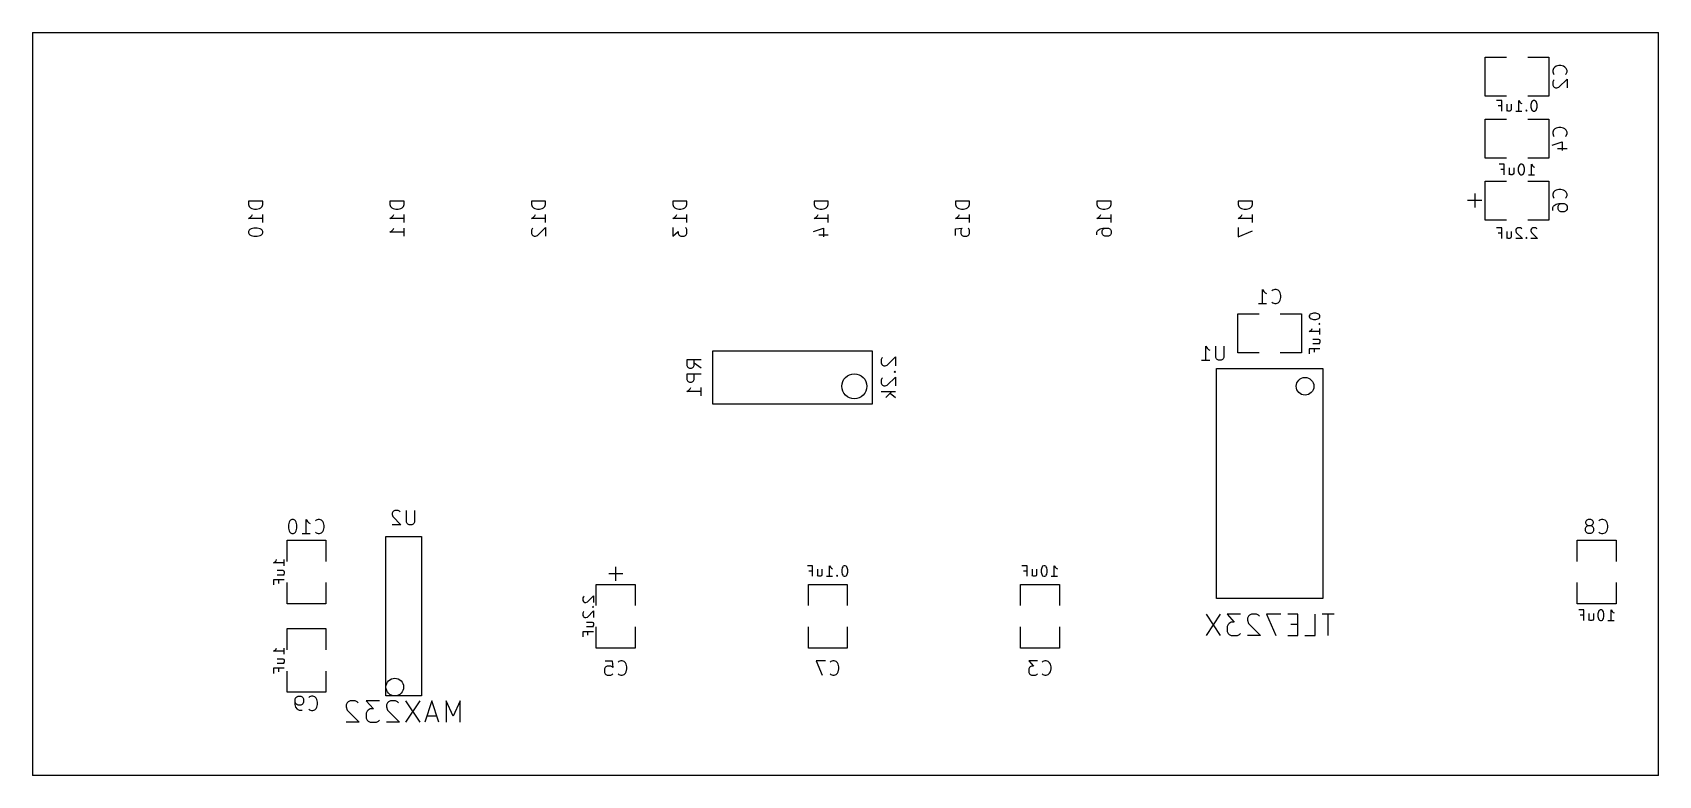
# Model space of a CAD drawing. Header units: inches. Extents: x 0 to 4.6, y 0 to 2.1.
import ezdxf

# ---------------------------------------------------------------- set-up
doc = ezdxf.new("R2010")
doc.units = ezdxf.units.IN
doc.layers.add('BLACK', color=1, linetype='CONTINUOUS')

msp = doc.modelspace()

# ---------------------------------------------------------------- linework, layer by layer
at = {"layer": 'BLACK'}
for p, q in [((0, 2.1), (4.6, 2.1)), ((0, 2.1), (0, 0)), ((4.6, 0), (4.6, 2.1)), ((4.11, 1.92), (4.11, 2.03)), ((4.11, 2.03), (4.17, 2.03)), ((4.23, 2.03), (4.29, 2.03)), ((4.29, 2.03), (4.29, 1.92)), ((4.3031, 1.9988), (4.3012, 1.993)), ((4.3012, 1.993), (4.3012, 1.9892)), ((4.3012, 1.9892), (4.3031, 1.9835)), ((4.3069, 2.0026), (4.3031, 1.9988)), ((4.3031, 1.9835), (4.305, 1.9816)), ((4.3107, 2.0045), (4.3069, 2.0026)), ((4.3183, 2.0064), (4.3107, 2.0045)), ((4.324, 2.0064), (4.3183, 2.0064)), ((4.3317, 2.0045), (4.324, 2.0064)), ((4.3355, 2.0026), (4.3317, 2.0045)), ((4.3393, 1.9988), (4.3355, 2.0026)), ((4.3374, 1.9816), (4.3393, 1.9835)), ((4.3412, 1.993), (4.3393, 1.9988)), ((4.3393, 1.9835), (4.3412, 1.9892)), ((4.3412, 1.9892), (4.3412, 1.993)), ((4.3031, 1.9645), (4.3012, 1.9607)), ((4.3012, 1.9607), (4.3012, 1.9511)), ((4.3012, 1.9511), (4.3031, 1.9473)), ((4.305, 1.9664), (4.3031, 1.9645)), ((4.3031, 1.9473), (4.305, 1.9454)), ((4.305, 1.9454), (4.3088, 1.9435)), ((4.3088, 1.9435), (4.3126, 1.9435)), ((4.3126, 1.9435), (4.3183, 1.9454)), ((4.3183, 1.9454), (4.3412, 1.9683)), ((4.3412, 1.9683), (4.3412, 1.9435)), ((4.17, 1.92), (4.11, 1.92)), ((4.1564, 1.9079), (4.1421, 1.9079)), ((4.1464, 1.8936), (4.1564, 1.8936)), ((4.1564, 1.8779), (4.1564, 1.9079)), ((4.1706, 1.8979), (4.1706, 1.8779)), ((4.1835, 1.8979), (4.1835, 1.8821)), ((4.2049, 1.8779), (4.2049, 1.9079)), ((4.2049, 1.9079), (4.2078, 1.9036)), ((4.2078, 1.9036), (4.2106, 1.9007)), ((4.2106, 1.9007), (4.2135, 1.8993)), ((4.29, 1.92), (4.23, 1.92)), ((4.2407, 1.9021), (4.2392, 1.8964)), ((4.2392, 1.8964), (4.2392, 1.8893)), ((4.2392, 1.8893), (4.2407, 1.8836)), ((4.2421, 1.905), (4.2407, 1.9021)), ((4.2435, 1.9064), (4.2421, 1.905)), ((4.2464, 1.9079), (4.2435, 1.9064)), ((4.2492, 1.9079), (4.2464, 1.9079)), ((4.2521, 1.9064), (4.2492, 1.9079)), ((4.2535, 1.905), (4.2521, 1.9064)), ((4.255, 1.9021), (4.2535, 1.905)), ((4.2564, 1.8964), (4.255, 1.9021)), ((4.255, 1.8836), (4.2564, 1.8893)), ((4.2564, 1.8893), (4.2564, 1.8964)), ((4.11, 1.745), (4.11, 1.855)), ((4.11, 1.855), (4.17, 1.855)), ((4.172, 1.8793), (4.1706, 1.8807)), ((4.1749, 1.8779), (4.172, 1.8793)), ((4.1792, 1.8779), (4.1749, 1.8779)), ((4.182, 1.8793), (4.1792, 1.8779)), ((4.1835, 1.8821), (4.182, 1.8793)), ((4.1963, 1.8779), (4.2135, 1.8779)), ((4.2264, 1.8807), (4.2249, 1.8793)), ((4.2249, 1.8793), (4.2264, 1.8779)), ((4.2278, 1.8793), (4.2264, 1.8807)), ((4.2264, 1.8807), (4.2264, 1.8779)), ((4.2264, 1.8779), (4.2278, 1.8793)), ((4.23, 1.855), (4.29, 1.855)), ((4.2407, 1.8836), (4.2421, 1.8807)), ((4.2421, 1.8807), (4.2435, 1.8793)), ((4.2435, 1.8793), (4.2464, 1.8779)), ((4.2464, 1.8779), (4.2492, 1.8779)), ((4.2492, 1.8779), (4.2521, 1.8793)), ((4.2521, 1.8793), (4.2535, 1.8807)), ((4.2535, 1.8807), (4.255, 1.8836)), ((4.29, 1.855), (4.29, 1.745)), ((4.3031, 1.8238), (4.3012, 1.818)), ((4.3012, 1.818), (4.3012, 1.8142)), ((4.3012, 1.8142), (4.3031, 1.8085)), ((4.3069, 1.8276), (4.3031, 1.8238)), ((4.3031, 1.8085), (4.305, 1.8066)), ((4.3107, 1.8295), (4.3069, 1.8276)), ((4.3183, 1.8314), (4.3107, 1.8295)), ((4.324, 1.8314), (4.3183, 1.8314)), ((4.3317, 1.8295), (4.324, 1.8314)), ((4.3355, 1.8276), (4.3317, 1.8295)), ((4.3393, 1.8238), (4.3355, 1.8276)), ((4.3374, 1.8066), (4.3393, 1.8085)), ((4.3412, 1.818), (4.3393, 1.8238)), ((4.3393, 1.8085), (4.3412, 1.8142)), ((4.3412, 1.8142), (4.3412, 1.818)), ((4.2993, 1.7819), (4.3279, 1.7914)), ((4.3145, 1.7723), (4.3412, 1.7723)), ((4.3279, 1.7914), (4.3279, 1.7666)), ((4.17, 1.745), (4.11, 1.745)), ((4.1636, 1.7279), (4.1493, 1.7279)), ((4.1536, 1.7136), (4.1636, 1.7136)), ((4.1636, 1.6979), (4.1636, 1.7279)), ((4.1778, 1.7179), (4.1778, 1.6979)), ((4.1907, 1.7021), (4.1892, 1.6993)), ((4.1907, 1.7179), (4.1907, 1.7021)), ((4.205, 1.7221), (4.2035, 1.7164)), ((4.2035, 1.7164), (4.2035, 1.7093)), ((4.2035, 1.7093), (4.205, 1.7036)), ((4.2064, 1.725), (4.205, 1.7221)), ((4.205, 1.7036), (4.2064, 1.7007)), ((4.2078, 1.7264), (4.2064, 1.725)), ((4.2107, 1.7279), (4.2078, 1.7264)), ((4.2135, 1.7279), (4.2107, 1.7279)), ((4.2164, 1.7264), (4.2135, 1.7279)), ((4.2178, 1.725), (4.2164, 1.7264)), ((4.2193, 1.7221), (4.2178, 1.725)), ((4.2178, 1.7007), (4.2193, 1.7036)), ((4.2207, 1.7164), (4.2193, 1.7221)), ((4.2193, 1.7036), (4.2207, 1.7093)), ((4.2207, 1.7093), (4.2207, 1.7164)), ((4.29, 1.745), (4.23, 1.745)), ((4.2407, 1.6979), (4.2407, 1.7279)), ((4.2407, 1.7279), (4.2436, 1.7236)), ((4.2436, 1.7236), (4.2464, 1.7207)), ((4.2464, 1.7207), (4.2493, 1.7193)), ((4.11, 1.57), (4.11, 1.68)), ((4.11, 1.68), (4.17, 1.68)), ((4.1792, 1.6993), (4.1778, 1.7007)), ((4.1821, 1.6979), (4.1792, 1.6993)), ((4.1864, 1.6979), (4.1821, 1.6979)), ((4.1892, 1.6993), (4.1864, 1.6979)), ((4.2064, 1.7007), (4.2078, 1.6993)), ((4.2078, 1.6993), (4.2107, 1.6979)), ((4.2107, 1.6979), (4.2135, 1.6979)), ((4.2135, 1.6979), (4.2164, 1.6993)), ((4.2164, 1.6993), (4.2178, 1.7007)), ((4.23, 1.68), (4.29, 1.68)), ((4.2321, 1.6979), (4.2493, 1.6979)), ((4.29, 1.68), (4.29, 1.57)), ((4.3183, 1.6564), (4.3107, 1.6545)), ((4.324, 1.6564), (4.3183, 1.6564)), ((4.3317, 1.6545), (4.324, 1.6564)), ((0.6512, 1.6236), (0.6112, 1.6236)), ((0.6112, 1.6236), (0.6112, 1.6141)), ((0.6112, 1.6141), (0.6131, 1.6083)), ((0.6493, 1.6083), (0.6512, 1.6141)), ((0.6512, 1.6141), (0.6512, 1.6236)), ((1.0512, 1.6236), (1.0112, 1.6236)), ((1.0112, 1.6236), (1.0112, 1.6141)), ((1.0112, 1.6141), (1.0131, 1.6083)), ((1.0493, 1.6083), (1.0512, 1.6141)), ((1.0512, 1.6141), (1.0512, 1.6236)), ((1.4512, 1.6236), (1.4112, 1.6236)), ((1.4112, 1.6236), (1.4112, 1.6141)), ((1.4112, 1.6141), (1.4131, 1.6083)), ((1.4493, 1.6083), (1.4512, 1.6141)), ((1.4512, 1.6141), (1.4512, 1.6236)), ((1.8512, 1.6236), (1.8112, 1.6236)), ((1.8112, 1.6236), (1.8112, 1.6141)), ((1.8112, 1.6141), (1.8131, 1.6083)), ((1.8493, 1.6083), (1.8512, 1.6141)), ((1.8512, 1.6141), (1.8512, 1.6236)), ((2.2512, 1.6236), (2.2112, 1.6236)), ((2.2112, 1.6236), (2.2112, 1.6141)), ((2.2112, 1.6141), (2.2131, 1.6083)), ((2.2493, 1.6083), (2.2512, 1.6141)), ((2.2512, 1.6141), (2.2512, 1.6236)), ((2.6512, 1.6236), (2.6112, 1.6236)), ((2.6112, 1.6236), (2.6112, 1.6141)), ((2.6112, 1.6141), (2.6131, 1.6083)), ((2.6493, 1.6083), (2.6512, 1.6141)), ((2.6512, 1.6141), (2.6512, 1.6236)), ((3.0512, 1.6236), (3.0112, 1.6236)), ((3.0112, 1.6236), (3.0112, 1.6141)), ((3.0112, 1.6141), (3.0131, 1.6083)), ((3.0493, 1.6083), (3.0512, 1.6141)), ((3.0512, 1.6141), (3.0512, 1.6236)), ((3.4512, 1.6236), (3.4112, 1.6236)), ((3.4112, 1.6236), (3.4112, 1.6141)), ((3.4112, 1.6141), (3.4131, 1.6083)), ((3.4493, 1.6083), (3.4512, 1.6141)), ((3.4512, 1.6141), (3.4512, 1.6236)), ((4.1, 1.625), (4.06, 1.625)), ((4.08, 1.645), (4.08, 1.605)), ((4.3031, 1.6488), (4.3012, 1.643)), ((4.3012, 1.643), (4.3012, 1.6392)), ((4.3012, 1.6392), (4.3031, 1.6335)), ((4.3069, 1.6526), (4.3031, 1.6488)), ((4.3031, 1.6335), (4.305, 1.6316)), ((4.3031, 1.6088), (4.305, 1.6107)), ((4.305, 1.6107), (4.3107, 1.6145)), ((4.3107, 1.6545), (4.3069, 1.6526)), ((4.3107, 1.6145), (4.3183, 1.6164)), ((4.3164, 1.6088), (4.3183, 1.6126)), ((4.3183, 1.6164), (4.3336, 1.6164)), ((4.3183, 1.6126), (4.3202, 1.6145)), ((4.3202, 1.6145), (4.324, 1.6164)), ((4.3355, 1.6526), (4.3317, 1.6545)), ((4.3336, 1.6164), (4.3374, 1.6145)), ((4.3393, 1.6488), (4.3355, 1.6526)), ((4.3374, 1.6316), (4.3393, 1.6335)), ((4.3374, 1.6145), (4.3393, 1.6126)), ((4.3412, 1.643), (4.3393, 1.6488)), ((4.3393, 1.6335), (4.3412, 1.6392)), ((4.3393, 1.6126), (4.3412, 1.6088)), ((4.3412, 1.6392), (4.3412, 1.643)), ((0.6112, 1.5741), (0.6169, 1.5779)), ((0.6512, 1.5741), (0.6112, 1.5741)), ((0.6131, 1.6083), (0.6169, 1.6045)), ((0.6169, 1.6045), (0.6207, 1.6026)), ((0.6169, 1.5779), (0.6207, 1.5817)), ((0.6207, 1.6026), (0.6283, 1.6007)), ((0.6207, 1.5817), (0.6226, 1.5855)), ((0.6283, 1.6007), (0.634, 1.6007)), ((0.634, 1.6007), (0.6417, 1.6026)), ((0.6417, 1.6026), (0.6455, 1.6045)), ((0.6455, 1.6045), (0.6493, 1.6083)), ((0.6512, 1.5626), (0.6512, 1.5855)), ((1.0112, 1.5741), (1.0169, 1.5779)), ((1.0512, 1.5741), (1.0112, 1.5741)), ((1.0131, 1.6083), (1.0169, 1.6045)), ((1.0169, 1.6045), (1.0207, 1.6026)), ((1.0169, 1.5779), (1.0207, 1.5817)), ((1.0207, 1.6026), (1.0283, 1.6007)), ((1.0207, 1.5817), (1.0226, 1.5855)), ((1.0283, 1.6007), (1.034, 1.6007)), ((1.034, 1.6007), (1.0417, 1.6026)), ((1.0417, 1.6026), (1.0455, 1.6045)), ((1.0455, 1.6045), (1.0493, 1.6083)), ((1.0512, 1.5626), (1.0512, 1.5855)), ((1.4112, 1.5741), (1.4169, 1.5779)), ((1.4512, 1.5741), (1.4112, 1.5741)), ((1.4131, 1.6083), (1.4169, 1.6045)), ((1.4169, 1.6045), (1.4207, 1.6026)), ((1.4169, 1.5779), (1.4207, 1.5817)), ((1.4207, 1.6026), (1.4283, 1.6007)), ((1.4207, 1.5817), (1.4226, 1.5855)), ((1.4283, 1.6007), (1.434, 1.6007)), ((1.434, 1.6007), (1.4417, 1.6026)), ((1.4417, 1.6026), (1.4455, 1.6045)), ((1.4455, 1.6045), (1.4493, 1.6083)), ((1.4512, 1.5626), (1.4512, 1.5855)), ((1.8112, 1.5741), (1.8169, 1.5779)), ((1.8512, 1.5741), (1.8112, 1.5741)), ((1.8131, 1.6083), (1.8169, 1.6045)), ((1.8169, 1.6045), (1.8207, 1.6026)), ((1.8169, 1.5779), (1.8207, 1.5817)), ((1.8207, 1.6026), (1.8283, 1.6007)), ((1.8207, 1.5817), (1.8226, 1.5855)), ((1.8283, 1.6007), (1.834, 1.6007)), ((1.834, 1.6007), (1.8417, 1.6026)), ((1.8417, 1.6026), (1.8455, 1.6045)), ((1.8455, 1.6045), (1.8493, 1.6083)), ((1.8512, 1.5626), (1.8512, 1.5855)), ((2.2112, 1.5741), (2.2169, 1.5779)), ((2.2512, 1.5741), (2.2112, 1.5741)), ((2.2131, 1.6083), (2.2169, 1.6045)), ((2.2169, 1.6045), (2.2207, 1.6026)), ((2.2169, 1.5779), (2.2207, 1.5817)), ((2.2207, 1.6026), (2.2283, 1.6007)), ((2.2207, 1.5817), (2.2226, 1.5855)), ((2.2283, 1.6007), (2.234, 1.6007)), ((2.234, 1.6007), (2.2417, 1.6026)), ((2.2417, 1.6026), (2.2455, 1.6045)), ((2.2455, 1.6045), (2.2493, 1.6083)), ((2.2512, 1.5626), (2.2512, 1.5855)), ((2.6112, 1.5741), (2.6169, 1.5779)), ((2.6512, 1.5741), (2.6112, 1.5741)), ((2.6131, 1.6083), (2.6169, 1.6045)), ((2.6169, 1.6045), (2.6207, 1.6026)), ((2.6169, 1.5779), (2.6207, 1.5817)), ((2.6207, 1.6026), (2.6283, 1.6007)), ((2.6207, 1.5817), (2.6226, 1.5855)), ((2.6283, 1.6007), (2.634, 1.6007)), ((2.634, 1.6007), (2.6417, 1.6026)), ((2.6417, 1.6026), (2.6455, 1.6045)), ((2.6455, 1.6045), (2.6493, 1.6083)), ((2.6512, 1.5626), (2.6512, 1.5855)), ((3.0112, 1.5741), (3.0169, 1.5779)), ((3.0512, 1.5741), (3.0112, 1.5741)), ((3.0131, 1.6083), (3.0169, 1.6045)), ((3.0169, 1.6045), (3.0207, 1.6026)), ((3.0169, 1.5779), (3.0207, 1.5817)), ((3.0207, 1.6026), (3.0283, 1.6007)), ((3.0207, 1.5817), (3.0226, 1.5855)), ((3.0283, 1.6007), (3.034, 1.6007)), ((3.034, 1.6007), (3.0417, 1.6026)), ((3.0417, 1.6026), (3.0455, 1.6045)), ((3.0455, 1.6045), (3.0493, 1.6083)), ((3.0512, 1.5626), (3.0512, 1.5855)), ((3.4112, 1.5741), (3.4169, 1.5779)), ((3.4512, 1.5741), (3.4112, 1.5741)), ((3.4131, 1.6083), (3.4169, 1.6045)), ((3.4169, 1.6045), (3.4207, 1.6026)), ((3.4169, 1.5779), (3.4207, 1.5817)), ((3.4207, 1.6026), (3.4283, 1.6007)), ((3.4207, 1.5817), (3.4226, 1.5855)), ((3.4283, 1.6007), (3.434, 1.6007)), ((3.434, 1.6007), (3.4417, 1.6026)), ((3.4417, 1.6026), (3.4455, 1.6045)), ((3.4455, 1.6045), (3.4493, 1.6083)), ((3.4512, 1.5626), (3.4512, 1.5855)), ((4.17, 1.57), (4.11, 1.57)), ((4.29, 1.57), (4.23, 1.57)), ((4.3012, 1.605), (4.3031, 1.6088)), ((4.3012, 1.5973), (4.3012, 1.605)), ((4.3164, 1.6011), (4.3164, 1.6088)), ((4.3183, 1.5973), (4.3164, 1.6011)), ((4.3202, 1.5954), (4.3183, 1.5973)), ((4.324, 1.5935), (4.3202, 1.5954)), ((4.3336, 1.5935), (4.324, 1.5935)), ((4.3374, 1.5954), (4.3336, 1.5935)), ((4.3393, 1.5973), (4.3374, 1.5954)), ((4.3412, 1.6011), (4.3393, 1.5973)), ((4.3412, 1.6088), (4.3412, 1.6011)), ((0.6131, 1.5417), (0.6112, 1.5379)), ((0.6112, 1.5379), (0.6112, 1.534)), ((0.6112, 1.534), (0.6131, 1.5302)), ((0.615, 1.5436), (0.6131, 1.5417)), ((0.6131, 1.5302), (0.615, 1.5283)), ((0.6188, 1.5455), (0.615, 1.5436)), ((0.615, 1.5283), (0.6188, 1.5264)), ((0.6264, 1.5474), (0.6188, 1.5455)), ((0.6188, 1.5264), (0.6264, 1.5245)), ((0.636, 1.5474), (0.6264, 1.5474)), ((0.6264, 1.5245), (0.636, 1.5245)), ((0.6436, 1.5455), (0.636, 1.5474)), ((0.636, 1.5245), (0.6436, 1.5264)), ((0.6474, 1.5436), (0.6436, 1.5455)), ((0.6436, 1.5264), (0.6474, 1.5283)), ((0.6493, 1.5417), (0.6474, 1.5436)), ((0.6474, 1.5283), (0.6493, 1.5302)), ((0.6512, 1.5379), (0.6493, 1.5417)), ((0.6493, 1.5302), (0.6512, 1.534)), ((0.6512, 1.534), (0.6512, 1.5379)), ((1.0112, 1.536), (1.0169, 1.5398)), ((1.0512, 1.536), (1.0112, 1.536)), ((1.0169, 1.5398), (1.0207, 1.5436)), ((1.0207, 1.5436), (1.0226, 1.5474)), ((1.0512, 1.5245), (1.0512, 1.5474)), ((1.4131, 1.5455), (1.4112, 1.5417)), ((1.4112, 1.5417), (1.4112, 1.5321)), ((1.4112, 1.5321), (1.4131, 1.5283)), ((1.415, 1.5474), (1.4131, 1.5455)), ((1.4131, 1.5283), (1.415, 1.5264)), ((1.415, 1.5264), (1.4188, 1.5245)), ((1.4188, 1.5245), (1.4226, 1.5245)), ((1.4226, 1.5245), (1.4283, 1.5264)), ((1.4283, 1.5264), (1.4512, 1.5493)), ((1.4512, 1.5493), (1.4512, 1.5245)), ((1.8112, 1.5493), (1.8112, 1.5245)), ((1.8112, 1.5245), (1.8264, 1.5379)), ((1.8264, 1.5379), (1.8264, 1.5321)), ((1.8264, 1.5321), (1.8283, 1.5283)), ((1.8283, 1.5283), (1.8302, 1.5264)), ((1.8302, 1.5264), (1.834, 1.5245)), ((1.834, 1.5245), (1.8436, 1.5245)), ((1.8436, 1.5245), (1.8474, 1.5264)), ((1.8493, 1.5474), (1.8474, 1.5493)), ((1.8474, 1.5264), (1.8493, 1.5283)), ((1.8512, 1.5436), (1.8493, 1.5474)), ((1.8493, 1.5283), (1.8512, 1.5321)), ((1.8512, 1.5321), (1.8512, 1.5436)), ((2.2093, 1.5379), (2.2379, 1.5474)), ((2.2245, 1.5283), (2.2512, 1.5283)), ((2.2379, 1.5474), (2.2379, 1.5226)), ((2.6112, 1.5455), (2.6302, 1.5474)), ((2.6112, 1.5264), (2.6112, 1.5455)), ((2.6283, 1.5455), (2.6264, 1.5417)), ((2.6264, 1.5417), (2.6264, 1.5321)), ((2.6264, 1.5321), (2.6283, 1.5283)), ((2.6302, 1.5474), (2.6283, 1.5455)), ((2.6283, 1.5283), (2.6302, 1.5264)), ((2.6302, 1.5264), (2.634, 1.5245)), ((2.634, 1.5245), (2.6436, 1.5245)), ((2.6436, 1.5245), (2.6474, 1.5264)), ((2.6493, 1.5455), (2.6474, 1.5474)), ((2.6474, 1.5264), (2.6493, 1.5283)), ((2.6512, 1.5417), (2.6493, 1.5455)), ((2.6493, 1.5283), (2.6512, 1.5321)), ((2.6512, 1.5321), (2.6512, 1.5417)), ((3.0112, 1.536), (3.0131, 1.5398)), ((3.0112, 1.5283), (3.0112, 1.536)), ((3.0131, 1.5398), (3.015, 1.5417)), ((3.015, 1.5417), (3.0207, 1.5455)), ((3.0207, 1.5455), (3.0283, 1.5474)), ((3.0264, 1.5398), (3.0283, 1.5436)), ((3.0264, 1.5321), (3.0264, 1.5398)), ((3.0283, 1.5283), (3.0264, 1.5321)), ((3.0283, 1.5474), (3.0436, 1.5474)), ((3.0283, 1.5436), (3.0302, 1.5455)), ((3.0302, 1.5264), (3.0283, 1.5283)), ((3.0302, 1.5455), (3.034, 1.5474)), ((3.034, 1.5245), (3.0302, 1.5264)), ((3.0436, 1.5245), (3.034, 1.5245)), ((3.0436, 1.5474), (3.0474, 1.5455)), ((3.0474, 1.5264), (3.0436, 1.5245)), ((3.0474, 1.5455), (3.0493, 1.5436)), ((3.0493, 1.5283), (3.0474, 1.5264)), ((3.0493, 1.5436), (3.0512, 1.5398)), ((3.0512, 1.5321), (3.0493, 1.5283)), ((3.0512, 1.5398), (3.0512, 1.5321)), ((3.4112, 1.5493), (3.4112, 1.5226)), ((3.4112, 1.5226), (3.4512, 1.5398)), ((4.1564, 1.5479), (4.1421, 1.5479)), ((4.1464, 1.5336), (4.1564, 1.5336)), ((4.1564, 1.5179), (4.1564, 1.5479)), ((4.1706, 1.5379), (4.1706, 1.5179)), ((4.172, 1.5193), (4.1706, 1.5207)), ((4.1749, 1.5179), (4.172, 1.5193)), ((4.182, 1.5193), (4.1792, 1.5179)), ((4.1835, 1.5221), (4.182, 1.5193)), ((4.1835, 1.5379), (4.1835, 1.5221)), ((4.1978, 1.545), (4.1963, 1.5421)), ((4.1963, 1.5421), (4.1963, 1.5393)), ((4.1963, 1.5393), (4.1978, 1.535)), ((4.1992, 1.5464), (4.1978, 1.545)), ((4.1978, 1.535), (4.2149, 1.5179)), ((4.2021, 1.5479), (4.1992, 1.5464)), ((4.2092, 1.5479), (4.2021, 1.5479)), ((4.2121, 1.5464), (4.2092, 1.5479)), ((4.2135, 1.545), (4.2121, 1.5464)), ((4.2264, 1.5207), (4.2249, 1.5193)), ((4.2249, 1.5193), (4.2264, 1.5179)), ((4.2278, 1.5193), (4.2264, 1.5207)), ((4.2264, 1.5207), (4.2264, 1.5179)), ((4.2264, 1.5179), (4.2278, 1.5193)), ((4.2407, 1.545), (4.2392, 1.5421)), ((4.2392, 1.5421), (4.2392, 1.5393)), ((4.2392, 1.5393), (4.2407, 1.535)), ((4.2421, 1.5464), (4.2407, 1.545)), ((4.2407, 1.535), (4.2578, 1.5179)), ((4.245, 1.5479), (4.2421, 1.5464)), ((4.2521, 1.5479), (4.245, 1.5479)), ((4.255, 1.5464), (4.2521, 1.5479)), ((4.2564, 1.545), (4.255, 1.5464)), ((4.1792, 1.5179), (4.1749, 1.5179)), ((4.2149, 1.5179), (4.1963, 1.5179)), ((4.2578, 1.5179), (4.2392, 1.5179)), ((3.48, 1.3338), (3.48, 1.3738)), ((3.48, 1.3738), (3.4838, 1.3681)), ((3.4838, 1.3681), (3.4876, 1.3643)), ((3.4876, 1.3643), (3.4914, 1.3624)), ((3.5085, 1.3719), (3.5066, 1.37)), ((3.5066, 1.3376), (3.5085, 1.3357)), ((3.5142, 1.3738), (3.5085, 1.3719)), ((3.5085, 1.3357), (3.5142, 1.3338)), ((3.518, 1.3738), (3.5142, 1.3738)), ((3.5238, 1.3719), (3.518, 1.3738)), ((3.518, 1.3338), (3.5238, 1.3357)), ((3.5276, 1.3681), (3.5238, 1.3719)), ((3.5238, 1.3357), (3.5276, 1.3395)), ((3.5295, 1.3643), (3.5276, 1.3681)), ((3.5276, 1.3395), (3.5295, 1.3433)), ((3.5314, 1.3567), (3.5295, 1.3643)), ((3.5295, 1.3433), (3.5314, 1.351)), ((3.5314, 1.351), (3.5314, 1.3567)), ((3.41, 1.195), (3.41, 1.305)), ((3.41, 1.305), (3.47, 1.305)), ((3.4685, 1.3338), (3.4914, 1.3338)), ((3.5142, 1.3338), (3.518, 1.3338)), ((3.53, 1.305), (3.59, 1.305)), ((3.59, 1.305), (3.59, 1.195)), ((3.6136, 1.3021), (3.6121, 1.2992)), ((3.6121, 1.2992), (3.6121, 1.2964)), ((3.6121, 1.2964), (3.6136, 1.2935)), ((3.615, 1.3035), (3.6136, 1.3021)), ((3.6136, 1.2935), (3.615, 1.2921)), ((3.6179, 1.305), (3.615, 1.3035)), ((3.615, 1.2921), (3.6179, 1.2907)), ((3.6236, 1.3064), (3.6179, 1.305)), ((3.6179, 1.2907), (3.6236, 1.2892)), ((3.6307, 1.3064), (3.6236, 1.3064)), ((3.6236, 1.2892), (3.6307, 1.2892)), ((3.6364, 1.305), (3.6307, 1.3064)), ((3.6307, 1.2892), (3.6364, 1.2907)), ((3.6393, 1.3035), (3.6364, 1.305)), ((3.6364, 1.2907), (3.6393, 1.2921)), ((3.6407, 1.3021), (3.6393, 1.3035)), ((3.6393, 1.2921), (3.6407, 1.2935)), ((3.6421, 1.2992), (3.6407, 1.3021)), ((3.6407, 1.2935), (3.6421, 1.2964)), ((3.6421, 1.2964), (3.6421, 1.2992)), ((3.6121, 1.2549), (3.6164, 1.2578)), ((3.6421, 1.2549), (3.6121, 1.2549)), ((3.6164, 1.2578), (3.6193, 1.2606)), ((3.6193, 1.2606), (3.6207, 1.2635)), ((3.6407, 1.2778), (3.6393, 1.2764)), ((3.6393, 1.2764), (3.6407, 1.2749)), ((3.6393, 1.2764), (3.6421, 1.2764)), ((3.6421, 1.2764), (3.6407, 1.2778)), ((3.6407, 1.2749), (3.6421, 1.2764)), ((3.6421, 1.2463), (3.6421, 1.2635)), ((1.925, 1.05), (1.925, 1.2)), ((1.925, 1.2), (2.375, 1.2)), ((2.375, 1.2), (2.375, 1.05)), ((3.3191, 1.1738), (3.3191, 1.2138)), ((3.3191, 1.2138), (3.3229, 1.2081)), ((3.3229, 1.2081), (3.3267, 1.2043)), ((3.3267, 1.2043), (3.3305, 1.2024)), ((3.3476, 1.1814), (3.3476, 1.2138)), ((3.3705, 1.2138), (3.3705, 1.1814)), ((3.6421, 1.2064), (3.6121, 1.2064)), ((3.6121, 1.2064), (3.6121, 1.1921)), ((3.6221, 1.2335), (3.6379, 1.2335)), ((3.6221, 1.2206), (3.6421, 1.2206)), ((3.6264, 1.1964), (3.6264, 1.2064)), ((3.6379, 1.2335), (3.6407, 1.232)), ((3.6407, 1.222), (3.6393, 1.2206)), ((3.6407, 1.232), (3.6421, 1.2292)), ((3.6421, 1.2249), (3.6407, 1.222)), ((3.6421, 1.2292), (3.6421, 1.2249)), ((1.8912, 1.1745), (1.8512, 1.1745)), ((1.8512, 1.1745), (1.8512, 1.1592)), ((1.8512, 1.1592), (1.8531, 1.1554)), ((1.8531, 1.1554), (1.855, 1.1535)), ((1.855, 1.1535), (1.8588, 1.1516)), ((1.8588, 1.1516), (1.8645, 1.1516)), ((1.8645, 1.1516), (1.8683, 1.1535)), ((1.8683, 1.1535), (1.8702, 1.1554)), ((1.8702, 1.1554), (1.8721, 1.1592)), ((1.8721, 1.1592), (1.8721, 1.1745)), ((1.8912, 1.1516), (1.8721, 1.165)), ((2.4031, 1.1793), (2.4012, 1.1755)), ((2.4012, 1.1755), (2.4012, 1.1659)), ((2.4012, 1.1659), (2.4031, 1.1621)), ((2.405, 1.1812), (2.4031, 1.1793)), ((2.4031, 1.1621), (2.405, 1.1602)), ((2.405, 1.1602), (2.4088, 1.1583)), ((2.4088, 1.1583), (2.4126, 1.1583)), ((2.4126, 1.1583), (2.4183, 1.1602)), ((2.4183, 1.1602), (2.4412, 1.1831)), ((2.4412, 1.1831), (2.4412, 1.1583)), ((3.3076, 1.1738), (3.3305, 1.1738)), ((3.3495, 1.1776), (3.3476, 1.1814)), ((3.3514, 1.1757), (3.3495, 1.1776)), ((3.35, 1.15), (3.65, 1.15)), ((3.35, 0.5), (3.35, 1.15)), ((3.3552, 1.1738), (3.3514, 1.1757)), ((3.3629, 1.1738), (3.3552, 1.1738)), ((3.3667, 1.1757), (3.3629, 1.1738)), ((3.3686, 1.1776), (3.3667, 1.1757)), ((3.3705, 1.1814), (3.3686, 1.1776)), ((3.47, 1.195), (3.41, 1.195)), ((3.59, 1.195), (3.53, 1.195)), ((3.65, 1.15), (3.65, 0.5)), ((1.8912, 1.1345), (1.8512, 1.1345)), ((1.8512, 1.1345), (1.8512, 1.1192)), ((1.8512, 1.1192), (1.8531, 1.1154)), ((1.8531, 1.1154), (1.855, 1.1135)), ((1.855, 1.1135), (1.8588, 1.1116)), ((1.8588, 1.1116), (1.8645, 1.1116)), ((1.8645, 1.1116), (1.8683, 1.1135)), ((1.8683, 1.1135), (1.8702, 1.1154)), ((1.8702, 1.1154), (1.8721, 1.1192)), ((1.8721, 1.1192), (1.8721, 1.1345)), ((2.4031, 1.1222), (2.4012, 1.1184)), ((2.4012, 1.1184), (2.4012, 1.1088)), ((2.4012, 1.1088), (2.4031, 1.105)), ((2.405, 1.1241), (2.4031, 1.1222)), ((2.4031, 1.105), (2.405, 1.1031)), ((2.4183, 1.1031), (2.4412, 1.126)), ((2.4393, 1.1431), (2.4374, 1.1412)), ((2.4374, 1.1412), (2.4393, 1.1393)), ((2.4374, 1.1412), (2.4412, 1.1412)), ((2.4412, 1.1412), (2.4393, 1.1431)), ((2.4393, 1.1393), (2.4412, 1.1412)), ((2.4412, 1.126), (2.4412, 1.1012)), ((1.8512, 1.085), (1.8569, 1.0888)), ((1.8912, 1.085), (1.8512, 1.085)), ((1.8569, 1.0888), (1.8607, 1.0926)), ((1.8607, 1.0926), (1.8626, 1.0964)), ((1.8912, 1.0735), (1.8912, 1.0964)), ((2.4412, 1.0841), (2.4012, 1.0841)), ((2.405, 1.1031), (2.4088, 1.1012)), ((2.4088, 1.1012), (2.4126, 1.1012)), ((2.4126, 1.1012), (2.4183, 1.1031)), ((2.4145, 1.0688), (2.4298, 1.0841)), ((2.426, 1.0803), (2.4412, 1.0688)), ((2.375, 1.05), (1.925, 1.05)), ((1.0195, 0.745), (1.0176, 0.7412)), ((1.0176, 0.7412), (1.0176, 0.7374)), ((1.0176, 0.7374), (1.0195, 0.7317)), ((1.0214, 0.7469), (1.0195, 0.745)), ((1.0252, 0.7488), (1.0214, 0.7469)), ((1.0348, 0.7488), (1.0252, 0.7488)), ((1.0386, 0.7469), (1.0348, 0.7488)), ((1.0405, 0.745), (1.0386, 0.7469)), ((1.0576, 0.7164), (1.0576, 0.7488)), ((1.0805, 0.7488), (1.0805, 0.7164)), ((0.7264, 0.7162), (0.7245, 0.7086)), ((0.7245, 0.7086), (0.7245, 0.699)), ((0.7245, 0.699), (0.7264, 0.6914)), ((0.7283, 0.72), (0.7264, 0.7162)), ((0.7264, 0.6914), (0.7283, 0.6876)), ((0.7302, 0.7219), (0.7283, 0.72)), ((0.734, 0.7238), (0.7302, 0.7219)), ((0.7379, 0.7238), (0.734, 0.7238)), ((0.7417, 0.7219), (0.7379, 0.7238)), ((0.7436, 0.72), (0.7417, 0.7219)), ((0.7455, 0.7162), (0.7436, 0.72)), ((0.7436, 0.6876), (0.7455, 0.6914)), ((0.7474, 0.7086), (0.7455, 0.7162)), ((0.7455, 0.6914), (0.7474, 0.699)), ((0.7474, 0.699), (0.7474, 0.7086)), ((0.7741, 0.6838), (0.7741, 0.7238)), ((0.7741, 0.7238), (0.7779, 0.7181)), ((0.7779, 0.7181), (0.7817, 0.7143)), ((0.7817, 0.7143), (0.7855, 0.7124)), ((0.8026, 0.7219), (0.8007, 0.72)), ((0.8083, 0.7238), (0.8026, 0.7219)), ((0.8121, 0.7238), (0.8083, 0.7238)), ((0.8179, 0.7219), (0.8121, 0.7238)), ((0.8217, 0.7181), (0.8179, 0.7219)), ((0.8236, 0.7143), (0.8217, 0.7181)), ((0.8217, 0.6895), (0.8236, 0.6933)), ((0.8255, 0.7067), (0.8236, 0.7143)), ((0.8236, 0.6933), (0.8255, 0.701)), ((0.8255, 0.701), (0.8255, 0.7067)), ((1.0424, 0.7088), (1.0176, 0.7088)), ((1.0195, 0.7317), (1.0424, 0.7088)), ((1.0595, 0.7126), (1.0576, 0.7164)), ((1.0614, 0.7107), (1.0595, 0.7126)), ((1.0652, 0.7088), (1.0614, 0.7107)), ((1.0729, 0.7088), (1.0652, 0.7088)), ((1.0767, 0.7107), (1.0729, 0.7088)), ((1.0786, 0.7126), (1.0767, 0.7107)), ((1.0805, 0.7164), (1.0786, 0.7126)), ((4.3954, 0.72), (4.3935, 0.7162)), ((4.3935, 0.7162), (4.3935, 0.7143)), ((4.3935, 0.7143), (4.3954, 0.7105)), ((4.3935, 0.699), (4.3954, 0.7029)), ((4.3935, 0.6914), (4.3935, 0.699)), ((4.3954, 0.6876), (4.3935, 0.6914)), ((4.3973, 0.7219), (4.3954, 0.72)), ((4.3954, 0.7105), (4.3973, 0.7086)), ((4.3954, 0.7029), (4.3973, 0.7048)), ((4.4011, 0.7238), (4.3973, 0.7219)), ((4.3973, 0.7086), (4.4011, 0.7067)), ((4.3973, 0.7048), (4.4011, 0.7067)), ((4.4088, 0.7238), (4.4011, 0.7238)), ((4.4011, 0.7067), (4.4088, 0.7067)), ((4.4126, 0.7219), (4.4088, 0.7238)), ((4.4088, 0.7067), (4.4126, 0.7086)), ((4.4088, 0.7067), (4.4126, 0.7048)), ((4.4145, 0.72), (4.4126, 0.7219)), ((4.4126, 0.7086), (4.4145, 0.7105)), ((4.4126, 0.7048), (4.4145, 0.7029)), ((4.4164, 0.7162), (4.4145, 0.72)), ((4.4145, 0.7105), (4.4164, 0.7143)), ((4.4145, 0.7029), (4.4164, 0.699)), ((4.4164, 0.6914), (4.4145, 0.6876)), ((4.4164, 0.7143), (4.4164, 0.7162)), ((4.4164, 0.699), (4.4164, 0.6914)), ((4.4335, 0.7219), (4.4316, 0.72)), ((4.4392, 0.7238), (4.4335, 0.7219)), ((4.443, 0.7238), (4.4392, 0.7238)), ((4.4488, 0.7219), (4.443, 0.7238)), ((4.4526, 0.7181), (4.4488, 0.7219)), ((4.4545, 0.7143), (4.4526, 0.7181)), ((4.4526, 0.6895), (4.4545, 0.6933)), ((4.4564, 0.7067), (4.4545, 0.7143)), ((4.4545, 0.6933), (4.4564, 0.701)), ((4.4564, 0.701), (4.4564, 0.7067)), ((0.72, 0.605), (0.72, 0.665)), ((0.72, 0.665), (0.83, 0.665)), ((0.7283, 0.6876), (0.7302, 0.6857)), ((0.7302, 0.6857), (0.734, 0.6838)), ((0.734, 0.6838), (0.7379, 0.6838)), ((0.7379, 0.6838), (0.7417, 0.6857)), ((0.7417, 0.6857), (0.7436, 0.6876)), ((0.7626, 0.6838), (0.7855, 0.6838)), ((0.8007, 0.6876), (0.8026, 0.6857)), ((0.8026, 0.6857), (0.8083, 0.6838)), ((0.8083, 0.6838), (0.8121, 0.6838)), ((0.8121, 0.6838), (0.8179, 0.6857)), ((0.8179, 0.6857), (0.8217, 0.6895)), ((0.83, 0.665), (0.83, 0.605)), ((1, 0.225), (1, 0.675)), ((1, 0.675), (1.1, 0.675)), ((1.1, 0.675), (1.1, 0.225)), ((4.37, 0.605), (4.37, 0.665)), ((4.37, 0.665), (4.48, 0.665)), ((4.3973, 0.6857), (4.3954, 0.6876)), ((4.4011, 0.6838), (4.3973, 0.6857)), ((4.4088, 0.6838), (4.4011, 0.6838)), ((4.4126, 0.6857), (4.4088, 0.6838)), ((4.4145, 0.6876), (4.4126, 0.6857)), ((4.4316, 0.6876), (4.4335, 0.6857)), ((4.4335, 0.6857), (4.4392, 0.6838)), ((4.4392, 0.6838), (4.443, 0.6838)), ((4.443, 0.6838), (4.4488, 0.6857)), ((4.4488, 0.6857), (4.4526, 0.6895)), ((4.48, 0.665), (4.48, 0.605)), ((0.6821, 0.6014), (0.6864, 0.6043)), ((0.7121, 0.6014), (0.6821, 0.6014)), ((0.6864, 0.6043), (0.6893, 0.6071)), ((0.6893, 0.6071), (0.6907, 0.61)), ((0.7121, 0.5928), (0.7121, 0.61)), ((0.7121, 0.5529), (0.6821, 0.5529)), ((0.6821, 0.5529), (0.6821, 0.5386)), ((0.6921, 0.58), (0.7079, 0.58)), ((0.6921, 0.5671), (0.7121, 0.5671)), ((0.6964, 0.5429), (0.6964, 0.5529)), ((0.7079, 0.58), (0.7107, 0.5785)), ((0.7107, 0.5685), (0.7093, 0.5671)), ((0.7107, 0.5785), (0.7121, 0.5757)), ((0.7121, 0.5714), (0.7107, 0.5685)), ((0.7121, 0.5757), (0.7121, 0.5714)), ((1.67, 0.57), (1.63, 0.57)), ((1.65, 0.55), (1.65, 0.59)), ((2.2064, 0.5929), (2.1921, 0.5929)), ((2.1964, 0.5786), (2.2064, 0.5786)), ((2.2064, 0.5629), (2.2064, 0.5929)), ((2.2206, 0.5829), (2.2206, 0.5629)), ((2.222, 0.5643), (2.2206, 0.5657)), ((2.2249, 0.5629), (2.222, 0.5643)), ((2.2292, 0.5629), (2.2249, 0.5629)), ((2.232, 0.5643), (2.2292, 0.5629)), ((2.2335, 0.5671), (2.232, 0.5643)), ((2.2335, 0.5829), (2.2335, 0.5671)), ((2.2463, 0.5629), (2.2635, 0.5629)), ((2.2549, 0.5629), (2.2549, 0.5929)), ((2.2549, 0.5929), (2.2578, 0.5886)), ((2.2578, 0.5886), (2.2606, 0.5857)), ((2.2606, 0.5857), (2.2635, 0.5843)), ((2.2764, 0.5657), (2.2749, 0.5643)), ((2.2749, 0.5643), (2.2764, 0.5629)), ((2.2778, 0.5643), (2.2764, 0.5657)), ((2.2764, 0.5657), (2.2764, 0.5629)), ((2.2764, 0.5629), (2.2778, 0.5643)), ((2.2907, 0.5871), (2.2892, 0.5814)), ((2.2892, 0.5814), (2.2892, 0.5743)), ((2.2892, 0.5743), (2.2907, 0.5686)), ((2.2921, 0.59), (2.2907, 0.5871)), ((2.2907, 0.5686), (2.2921, 0.5657)), ((2.2935, 0.5914), (2.2921, 0.59)), ((2.2921, 0.5657), (2.2935, 0.5643)), ((2.2964, 0.5929), (2.2935, 0.5914)), ((2.2935, 0.5643), (2.2964, 0.5629)), ((2.2992, 0.5929), (2.2964, 0.5929)), ((2.2964, 0.5629), (2.2992, 0.5629)), ((2.3021, 0.5914), (2.2992, 0.5929)), ((2.2992, 0.5629), (2.3021, 0.5643)), ((2.3035, 0.59), (2.3021, 0.5914)), ((2.3021, 0.5643), (2.3035, 0.5657)), ((2.305, 0.5871), (2.3035, 0.59)), ((2.3035, 0.5657), (2.305, 0.5686)), ((2.3064, 0.5814), (2.305, 0.5871)), ((2.305, 0.5686), (2.3064, 0.5743)), ((2.3064, 0.5743), (2.3064, 0.5814)), ((2.8136, 0.5929), (2.7993, 0.5929)), ((2.8036, 0.5786), (2.8136, 0.5786)), ((2.8136, 0.5629), (2.8136, 0.5929)), ((2.8278, 0.5829), (2.8278, 0.5629)), ((2.8292, 0.5643), (2.8278, 0.5657)), ((2.8321, 0.5629), (2.8292, 0.5643)), ((2.8364, 0.5629), (2.8321, 0.5629)), ((2.8392, 0.5643), (2.8364, 0.5629)), ((2.8407, 0.5671), (2.8392, 0.5643)), ((2.8407, 0.5829), (2.8407, 0.5671)), ((2.855, 0.5871), (2.8535, 0.5814)), ((2.8535, 0.5814), (2.8535, 0.5743)), ((2.8535, 0.5743), (2.855, 0.5686)), ((2.8564, 0.59), (2.855, 0.5871)), ((2.855, 0.5686), (2.8564, 0.5657)), ((2.8578, 0.5914), (2.8564, 0.59)), ((2.8564, 0.5657), (2.8578, 0.5643)), ((2.8607, 0.5929), (2.8578, 0.5914)), ((2.8578, 0.5643), (2.8607, 0.5629)), ((2.8635, 0.5929), (2.8607, 0.5929)), ((2.8607, 0.5629), (2.8635, 0.5629)), ((2.8664, 0.5914), (2.8635, 0.5929)), ((2.8635, 0.5629), (2.8664, 0.5643)), ((2.8678, 0.59), (2.8664, 0.5914)), ((2.8664, 0.5643), (2.8678, 0.5657)), ((2.8693, 0.5871), (2.8678, 0.59)), ((2.8678, 0.5657), (2.8693, 0.5686)), ((2.8707, 0.5814), (2.8693, 0.5871)), ((2.8693, 0.5686), (2.8707, 0.5743)), ((2.8707, 0.5743), (2.8707, 0.5814)), ((2.8821, 0.5629), (2.8993, 0.5629)), ((2.8907, 0.5629), (2.8907, 0.5929)), ((2.8907, 0.5929), (2.8936, 0.5886)), ((2.8936, 0.5886), (2.8964, 0.5857)), ((2.8964, 0.5857), (2.8993, 0.5843)), ((0.72, 0.485), (0.72, 0.545)), ((0.83, 0.545), (0.83, 0.485)), ((1.56, 0.5064), (1.5586, 0.505)), ((1.57, 0.4907), (1.5871, 0.5078)), ((1.5871, 0.5078), (1.5871, 0.4892)), ((1.595, 0.48), (1.595, 0.54)), ((1.595, 0.54), (1.705, 0.54)), ((1.705, 0.54), (1.705, 0.48)), ((2.195, 0.48), (2.195, 0.54)), ((2.195, 0.54), (2.305, 0.54)), ((2.305, 0.54), (2.305, 0.48)), ((2.795, 0.48), (2.795, 0.54)), ((2.795, 0.54), (2.905, 0.54)), ((2.905, 0.54), (2.905, 0.48)), ((4.37, 0.485), (4.37, 0.545)), ((4.48, 0.545), (4.48, 0.485)), ((0.83, 0.485), (0.72, 0.485)), ((1.5586, 0.505), (1.5571, 0.5021)), ((1.5571, 0.5021), (1.5571, 0.495)), ((1.5571, 0.495), (1.5586, 0.4921)), ((1.5586, 0.4621), (1.5571, 0.4592)), ((1.5586, 0.4921), (1.56, 0.4907)), ((1.56, 0.4635), (1.5586, 0.4621)), ((1.56, 0.4907), (1.5629, 0.4892)), ((1.5629, 0.4892), (1.5657, 0.4892)), ((1.5657, 0.4892), (1.57, 0.4907)), ((1.57, 0.4478), (1.5871, 0.4649)), ((1.5857, 0.4778), (1.5843, 0.4764)), ((1.5843, 0.4764), (1.5857, 0.4749)), ((1.5843, 0.4764), (1.5871, 0.4764)), ((1.5871, 0.4764), (1.5857, 0.4778)), ((1.5857, 0.4749), (1.5871, 0.4764)), ((1.5871, 0.4649), (1.5871, 0.4463)), ((3.65, 0.5), (3.35, 0.5)), ((4.48, 0.485), (4.37, 0.485)), ((4.3886, 0.4679), (4.3743, 0.4679)), ((4.3886, 0.4379), (4.3886, 0.4679)), ((4.43, 0.4621), (4.4285, 0.4564)), ((4.4314, 0.465), (4.43, 0.4621)), ((4.4328, 0.4664), (4.4314, 0.465)), ((4.4357, 0.4679), (4.4328, 0.4664)), ((4.4385, 0.4679), (4.4357, 0.4679)), ((4.4414, 0.4664), (4.4385, 0.4679)), ((4.4428, 0.465), (4.4414, 0.4664)), ((4.4443, 0.4621), (4.4428, 0.465)), ((4.4457, 0.4564), (4.4443, 0.4621)), ((4.4657, 0.4379), (4.4657, 0.4679)), ((4.4657, 0.4679), (4.4686, 0.4636)), ((4.4686, 0.4636), (4.4714, 0.4607)), ((4.4714, 0.4607), (4.4743, 0.4593)), ((0.72, 0.355), (0.72, 0.415)), ((0.72, 0.415), (0.83, 0.415)), ((0.83, 0.415), (0.83, 0.355)), ((1.5571, 0.4592), (1.5571, 0.4521)), ((1.5571, 0.4521), (1.5586, 0.4492)), ((1.5586, 0.4492), (1.56, 0.4478)), ((1.56, 0.4478), (1.5629, 0.4463)), ((1.5629, 0.4463), (1.5657, 0.4463)), ((1.5657, 0.4463), (1.57, 0.4478)), ((1.5671, 0.4335), (1.5829, 0.4335)), ((1.5671, 0.4206), (1.5871, 0.4206)), ((1.5829, 0.4335), (1.5857, 0.432)), ((1.5857, 0.422), (1.5843, 0.4206)), ((1.5857, 0.432), (1.5871, 0.4292)), ((1.5871, 0.4249), (1.5857, 0.422)), ((1.5871, 0.4292), (1.5871, 0.4249)), ((1.595, 0.36), (1.595, 0.42)), ((1.705, 0.42), (1.705, 0.36)), ((2.195, 0.36), (2.195, 0.42)), ((2.305, 0.42), (2.305, 0.36)), ((2.795, 0.36), (2.795, 0.42)), ((2.905, 0.42), (2.905, 0.36)), ((3.36, 0.4557), (3.32, 0.3957)), ((3.32, 0.4557), (3.36, 0.3957)), ((3.4171, 0.4557), (3.38, 0.4557)), ((3.38, 0.4557), (3.4, 0.4329)), ((3.3828, 0.4271), (3.38, 0.4214)), ((3.38, 0.4214), (3.38, 0.4071)), ((3.3857, 0.43), (3.3828, 0.4271)), ((3.3914, 0.4329), (3.3857, 0.43)), ((3.4, 0.4329), (3.3914, 0.4329)), ((3.4399, 0.45), (3.4371, 0.4443)), ((3.4371, 0.4443), (3.4371, 0.4386)), ((3.4371, 0.4386), (3.4399, 0.43)), ((3.4428, 0.4529), (3.4399, 0.45)), ((3.4399, 0.43), (3.4742, 0.3957)), ((3.4485, 0.4557), (3.4428, 0.4529)), ((3.4628, 0.4557), (3.4485, 0.4557)), ((3.4685, 0.4529), (3.4628, 0.4557)), ((3.4714, 0.45), (3.4685, 0.4529)), ((3.5313, 0.4557), (3.4913, 0.4557)), ((3.4913, 0.4557), (3.517, 0.3957)), ((3.5799, 0.4557), (3.5513, 0.4557)), ((3.5799, 0.4271), (3.5599, 0.4271)), ((3.5799, 0.3957), (3.5799, 0.4557)), ((3.6285, 0.3957), (3.6285, 0.4557)), ((3.6828, 0.4557), (3.6485, 0.4557)), ((3.6656, 0.3957), (3.6656, 0.4557)), ((4.3786, 0.4536), (4.3886, 0.4536)), ((4.4028, 0.4579), (4.4028, 0.4379)), ((4.4042, 0.4393), (4.4028, 0.4407)), ((4.4071, 0.4379), (4.4042, 0.4393)), ((4.4114, 0.4379), (4.4071, 0.4379)), ((4.4142, 0.4393), (4.4114, 0.4379)), ((4.4157, 0.4421), (4.4142, 0.4393)), ((4.4157, 0.4579), (4.4157, 0.4421)), ((4.4285, 0.4564), (4.4285, 0.4493)), ((4.4285, 0.4493), (4.43, 0.4436)), ((4.43, 0.4436), (4.4314, 0.4407)), ((4.4314, 0.4407), (4.4328, 0.4393)), ((4.4328, 0.4393), (4.4357, 0.4379)), ((4.4357, 0.4379), (4.4385, 0.4379)), ((4.4385, 0.4379), (4.4414, 0.4393)), ((4.4414, 0.4393), (4.4428, 0.4407)), ((4.4428, 0.4407), (4.4443, 0.4436)), ((4.4443, 0.4436), (4.4457, 0.4493)), ((4.4457, 0.4493), (4.4457, 0.4564)), ((4.4571, 0.4379), (4.4743, 0.4379)), ((1.5871, 0.4064), (1.5571, 0.4064)), ((1.5571, 0.4064), (1.5571, 0.3921)), ((1.5714, 0.3964), (1.5714, 0.4064)), ((3.38, 0.4071), (3.3828, 0.4014)), ((3.3828, 0.4014), (3.3857, 0.3986)), ((3.3857, 0.3986), (3.3914, 0.3957)), ((3.3914, 0.3957), (3.4086, 0.3957)), ((3.4086, 0.3957), (3.4143, 0.3986)), ((3.4143, 0.3986), (3.4171, 0.4014)), ((3.4742, 0.3957), (3.4371, 0.3957)), ((3.5513, 0.3957), (3.5799, 0.3957)), ((3.5999, 0.3957), (3.6285, 0.3957)), ((0.6821, 0.3514), (0.6864, 0.3543)), ((0.7121, 0.3514), (0.6821, 0.3514)), ((0.6864, 0.3543), (0.6893, 0.3571)), ((0.6893, 0.3571), (0.6907, 0.36)), ((0.6921, 0.33), (0.7079, 0.33)), ((0.7079, 0.33), (0.7107, 0.3285)), ((0.7107, 0.3285), (0.7121, 0.3257)), ((0.7121, 0.3428), (0.7121, 0.36)), ((0.7121, 0.3257), (0.7121, 0.3214)), ((1.705, 0.36), (1.595, 0.36)), ((1.6204, 0.3238), (1.6395, 0.3238)), ((1.6395, 0.3238), (1.6414, 0.3048)), ((1.6642, 0.3238), (1.6585, 0.3219)), ((1.668, 0.3238), (1.6642, 0.3238)), ((1.6738, 0.3219), (1.668, 0.3238)), ((2.305, 0.36), (2.195, 0.36)), ((2.2433, 0.3238), (2.2166, 0.3238)), ((2.2166, 0.3238), (2.2338, 0.2838)), ((2.2642, 0.3238), (2.2585, 0.3219)), ((2.268, 0.3238), (2.2642, 0.3238)), ((2.2738, 0.3219), (2.268, 0.3238)), ((2.905, 0.36), (2.795, 0.36)), ((2.8433, 0.3238), (2.8185, 0.3238)), ((2.8185, 0.3238), (2.8319, 0.3086)), ((2.8642, 0.3238), (2.8585, 0.3219)), ((2.868, 0.3238), (2.8642, 0.3238)), ((2.8738, 0.3219), (2.868, 0.3238)), ((0.7121, 0.3029), (0.6821, 0.3029)), ((0.6821, 0.3029), (0.6821, 0.2886)), ((0.6921, 0.3171), (0.7121, 0.3171)), ((0.6964, 0.2929), (0.6964, 0.3029)), ((0.7107, 0.3185), (0.7093, 0.3171)), ((0.7121, 0.3214), (0.7107, 0.3185)), ((0.72, 0.235), (0.72, 0.295)), ((0.83, 0.295), (0.83, 0.235)), ((1.6204, 0.3048), (1.6185, 0.301)), ((1.6185, 0.301), (1.6185, 0.2914)), ((1.6185, 0.2914), (1.6204, 0.2876)), ((1.6223, 0.3067), (1.6204, 0.3048)), ((1.6204, 0.2876), (1.6223, 0.2857)), ((1.6261, 0.3086), (1.6223, 0.3067)), ((1.6223, 0.2857), (1.6261, 0.2838)), ((1.6357, 0.3086), (1.6261, 0.3086)), ((1.6261, 0.2838), (1.6357, 0.2838)), ((1.6395, 0.3067), (1.6357, 0.3086)), ((1.6357, 0.2838), (1.6395, 0.2857)), ((1.6414, 0.3048), (1.6395, 0.3067)), ((1.6395, 0.2857), (1.6414, 0.2876)), ((1.6585, 0.3219), (1.6566, 0.32)), ((1.6566, 0.2876), (1.6585, 0.2857)), ((1.6585, 0.2857), (1.6642, 0.2838)), ((1.6642, 0.2838), (1.668, 0.2838)), ((1.668, 0.2838), (1.6738, 0.2857)), ((1.6776, 0.3181), (1.6738, 0.3219)), ((1.6738, 0.2857), (1.6776, 0.2895)), ((1.6795, 0.3143), (1.6776, 0.3181)), ((1.6776, 0.2895), (1.6795, 0.2933)), ((1.6814, 0.3067), (1.6795, 0.3143)), ((1.6795, 0.2933), (1.6814, 0.301)), ((1.6814, 0.301), (1.6814, 0.3067)), ((2.2585, 0.3219), (2.2566, 0.32)), ((2.2566, 0.2876), (2.2585, 0.2857)), ((2.2585, 0.2857), (2.2642, 0.2838)), ((2.2642, 0.2838), (2.268, 0.2838)), ((2.268, 0.2838), (2.2738, 0.2857)), ((2.2776, 0.3181), (2.2738, 0.3219)), ((2.2738, 0.2857), (2.2776, 0.2895)), ((2.2795, 0.3143), (2.2776, 0.3181)), ((2.2776, 0.2895), (2.2795, 0.2933)), ((2.2814, 0.3067), (2.2795, 0.3143)), ((2.2795, 0.2933), (2.2814, 0.301)), ((2.2814, 0.301), (2.2814, 0.3067)), ((2.8204, 0.3048), (2.8185, 0.301)), ((2.8185, 0.301), (2.8185, 0.2914)), ((2.8185, 0.2914), (2.8204, 0.2876)), ((2.8223, 0.3067), (2.8204, 0.3048)), ((2.8204, 0.2876), (2.8223, 0.2857)), ((2.8261, 0.3086), (2.8223, 0.3067)), ((2.8223, 0.2857), (2.8261, 0.2838)), ((2.8319, 0.3086), (2.8261, 0.3086)), ((2.8261, 0.2838), (2.8376, 0.2838)), ((2.8376, 0.2838), (2.8414, 0.2857)), ((2.8414, 0.2857), (2.8433, 0.2876)), ((2.8585, 0.3219), (2.8566, 0.32)), ((2.8566, 0.2876), (2.8585, 0.2857)), ((2.8585, 0.2857), (2.8642, 0.2838)), ((2.8642, 0.2838), (2.868, 0.2838)), ((2.868, 0.2838), (2.8738, 0.2857)), ((2.8776, 0.3181), (2.8738, 0.3219)), ((2.8738, 0.2857), (2.8776, 0.2895)), ((2.8795, 0.3143), (2.8776, 0.3181)), ((2.8776, 0.2895), (2.8795, 0.2933)), ((2.8814, 0.3067), (2.8795, 0.3143)), ((2.8795, 0.2933), (2.8814, 0.301)), ((2.8814, 0.301), (2.8814, 0.3067)), ((0.83, 0.235), (0.72, 0.235)), ((0.7435, 0.2162), (0.7454, 0.22)), ((0.7435, 0.201), (0.7435, 0.2162)), ((0.7454, 0.2029), (0.7435, 0.2067)), ((0.7454, 0.1933), (0.7435, 0.201)), ((0.7454, 0.22), (0.7473, 0.2219)), ((0.7473, 0.201), (0.7454, 0.2029)), ((0.7492, 0.1876), (0.7454, 0.1933)), ((0.7473, 0.2219), (0.7511, 0.2238)), ((0.7511, 0.199), (0.7473, 0.201)), ((0.7511, 0.1857), (0.7492, 0.1876)), ((0.7511, 0.2238), (0.7588, 0.2238)), ((0.7588, 0.199), (0.7511, 0.199)), ((0.755, 0.1838), (0.7511, 0.1857)), ((0.7588, 0.2238), (0.7626, 0.2219)), ((0.7626, 0.201), (0.7588, 0.199)), ((0.7626, 0.2219), (0.7645, 0.22)), ((0.7645, 0.2029), (0.7626, 0.201)), ((0.7645, 0.22), (0.7664, 0.2162)), ((0.7664, 0.2067), (0.7645, 0.2029)), ((0.7664, 0.2162), (0.7664, 0.2067)), ((0.7835, 0.2219), (0.7816, 0.22)), ((0.7816, 0.1876), (0.7835, 0.1857)), ((0.7892, 0.2238), (0.7835, 0.2219)), ((0.7835, 0.1857), (0.7892, 0.1838)), ((0.793, 0.2238), (0.7892, 0.2238)), ((0.7988, 0.2219), (0.793, 0.2238)), ((0.793, 0.1838), (0.7988, 0.1857)), ((0.8026, 0.2181), (0.7988, 0.2219)), ((0.7988, 0.1857), (0.8026, 0.1895)), ((0.8045, 0.2143), (0.8026, 0.2181)), ((0.8026, 0.1895), (0.8045, 0.1933)), ((0.8064, 0.2067), (0.8045, 0.2143)), ((0.8045, 0.1933), (0.8064, 0.201)), ((0.8064, 0.201), (0.8064, 0.2067)), ((0.89, 0.205), (0.8872, 0.1993)), ((0.8872, 0.1993), (0.8872, 0.1936)), ((0.8872, 0.1936), (0.89, 0.185)), ((0.8929, 0.2079), (0.89, 0.205)), ((0.89, 0.185), (0.9243, 0.1507)), ((0.8986, 0.2107), (0.8929, 0.2079)), ((0.9129, 0.2107), (0.8986, 0.2107)), ((0.9186, 0.2079), (0.9129, 0.2107)), ((0.9215, 0.205), (0.9186, 0.2079)), ((0.9814, 0.2107), (0.9443, 0.2107)), ((0.9443, 0.2107), (0.9643, 0.1879)), ((0.95, 0.185), (0.9471, 0.1821)), ((0.9557, 0.1879), (0.95, 0.185)), ((0.9643, 0.1879), (0.9557, 0.1879)), ((1.1, 0.225), (1, 0.225)), ((1.0042, 0.205), (1.0014, 0.1993)), ((1.0014, 0.1993), (1.0014, 0.1936)), ((1.0014, 0.1936), (1.0042, 0.185)), ((1.0071, 0.2079), (1.0042, 0.205)), ((1.0042, 0.185), (1.0385, 0.1507)), ((1.0128, 0.2107), (1.0071, 0.2079)), ((1.0271, 0.2107), (1.0128, 0.2107)), ((1.0328, 0.2079), (1.0271, 0.2107)), ((1.0357, 0.205), (1.0328, 0.2079)), ((1.0956, 0.2107), (1.0556, 0.1507)), ((1.0556, 0.2107), (1.0956, 0.1507)), ((1.1299, 0.2107), (1.1099, 0.1507)), ((1.1499, 0.1507), (1.1299, 0.2107)), ((1.1899, 0.1679), (1.1699, 0.2107)), ((1.1699, 0.2107), (1.1699, 0.1507)), ((1.2099, 0.2107), (1.1899, 0.1679)), ((1.2099, 0.1507), (1.2099, 0.2107)), ((0.7626, 0.1838), (0.755, 0.1838)), ((0.7892, 0.1838), (0.793, 0.1838)), ((0.9243, 0.1507), (0.8872, 0.1507)), ((0.9471, 0.1821), (0.9443, 0.1764)), ((0.9443, 0.1764), (0.9443, 0.1621)), ((0.9443, 0.1621), (0.9471, 0.1564)), ((0.9471, 0.1564), (0.95, 0.1536)), ((0.95, 0.1536), (0.9557, 0.1507)), ((0.9557, 0.1507), (0.9729, 0.1507)), ((0.9729, 0.1507), (0.9786, 0.1536)), ((0.9786, 0.1536), (0.9814, 0.1564)), ((1.0385, 0.1507), (1.0014, 0.1507)), ((1.1442, 0.1679), (1.1156, 0.1679)), ((4.6, 0), (0, 0))]:
    msp.add_line(p, q, dxfattribs=at)
for centre, radius in [((2.325, 1.1), 0.0353), ((3.6, 1.1), 0.025), ((1.025, 0.25), 0.025)]:
    msp.add_circle(centre, radius, dxfattribs=at)

doc.saveas('drawing.dxf')
